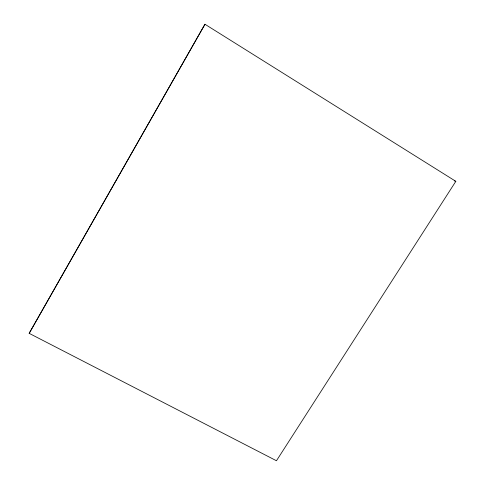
<?xml version="1.0" encoding="UTF-8"?>
<svg xmlns="http://www.w3.org/2000/svg" width="485" height="485" viewBox="0 0 485 485"><rect width="100%" height="100%" fill="white"/><g stroke="black" fill="none" stroke-linecap="round" stroke-linejoin="round"><path stroke-width="0.73" d="M204.955 24.25L29.173 333.347L276.456 460.75L455.827 181.341L204.955 24.25L29.173 333.347M454.481 180.96L455.827 181.341"/></g></svg>
